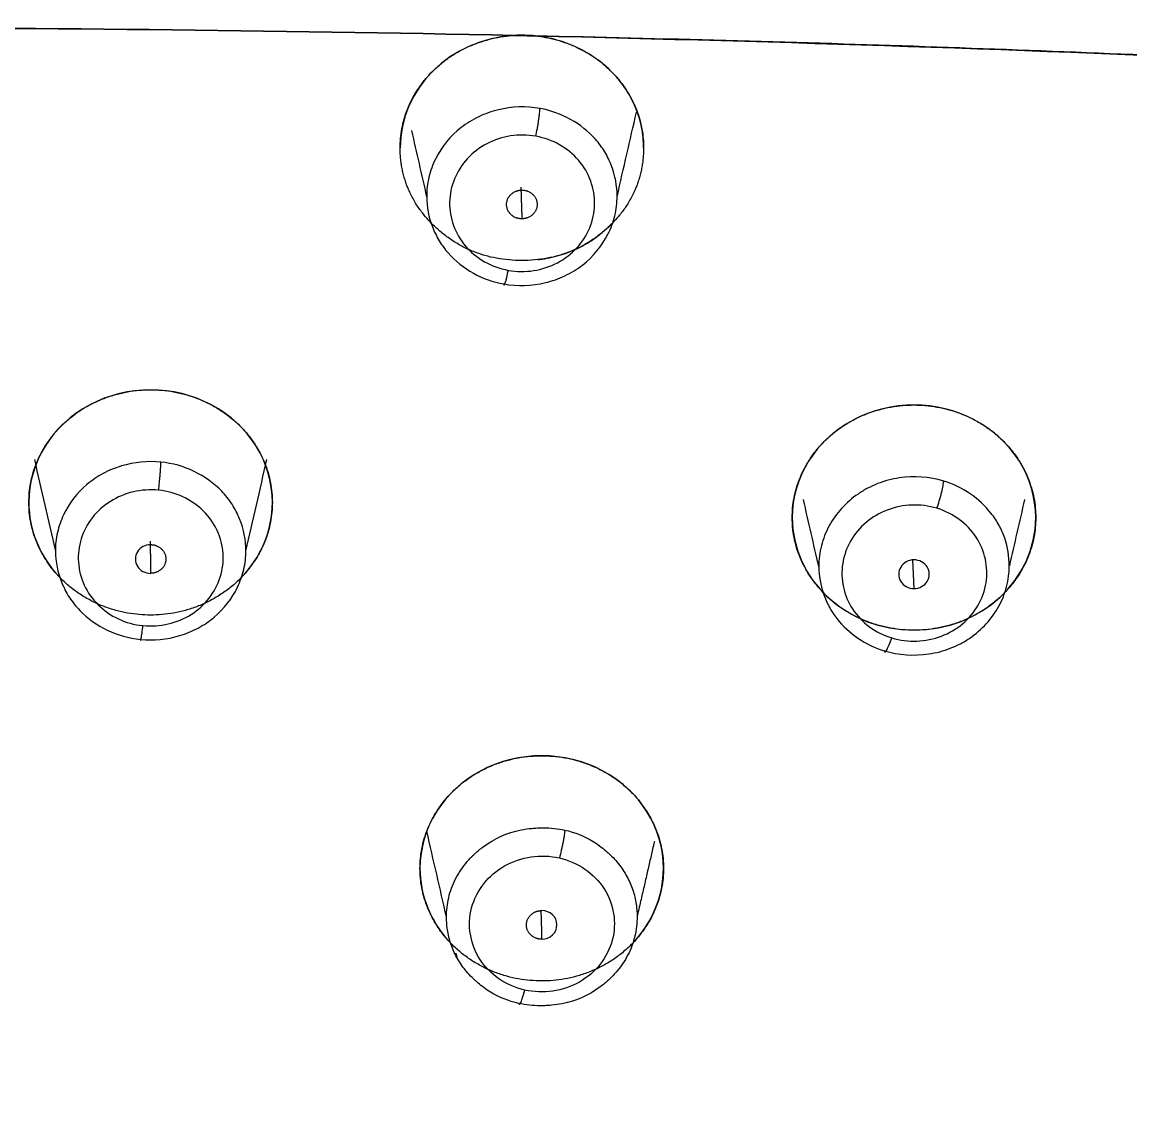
# Model space of a CAD drawing. Header units: millimetres. Extents: x 8883 to 11259, y -10160 to -6800.
# Drawn here: x 9738.43 to 9752.94, y -8339.94 to -8325.71 of the extents above; entities that cross this region are included whole.
import ezdxf

# ---------------------------------------------------------------- set-up
doc = ezdxf.new("R2010")
doc.units = ezdxf.units.MM
doc.layers.add('DIM', color=5, linetype='Continuous', lineweight=13)
doc.styles.add('ARIAL', font='arial.ttf')
doc.dimstyles.get("Standard").update_dxf_attribs({"dimtxt": 15, "dimasz": 15, "dimexe": 0.18, "dimexo": 0.0625, "dimgap": 4, "dimtad": 0, "dimdec": 1, "dimdsep": 46, "dimtxsty": 'ARIAL', "dimcen": 0, "dimclrd": 5, "dimclre": 5, "dimclrt": 5, "dimadec": 0, "dimazin": 0, "dimtfac": 1, "dimtdec": 1, "dimtofl": 0, "dimtmove": 0, "dimatfit": 3, "dimfxl": 1, "dimtolj": 1, "dimtzin": 0, "dimarcsym": 0})

# ---------------------------------------------------------------- blocks, each defined once
blk = doc.blocks.new('*D181')
at = {"layer": 'Defpoints', "color": 0, "transparency": 16777216}
for p in [(9790.112, -8262.466), (9790.112, -8375.129), (9680.114, -8375.98)]:
    blk.add_point(p, dxfattribs=at)
at = {"layer": 'DIM', "color": 5, "lineweight": -2, "transparency": 16777216}
for p, q in [((9680.114, -8375.917), (9680.114, -8262.286)), ((9790.112, -8375.067), (9790.112, -8262.286)), ((9698.114, -8262.466), (9711.106, -8262.466)), ((9772.112, -8262.466), (9759.12, -8262.466))]:
    blk.add_line(p, q, dxfattribs=at)
at = {"layer": 'DIM', "color": 5, "transparency": 16777216}
for points in [[(9698.114, -8259.466), (9698.114, -8265.466), (9680.114, -8262.466)], [(9772.112, -8259.466), (9772.112, -8265.466), (9790.112, -8262.466)]]:
    blk.add_solid(points, dxfattribs=at)
at = {"layer": 'DIM', "color": 5, "transparency": 16777216, "insert": (9735.113, -8262.466), "char_height": 18, "attachment_point": 5, "style": 'ARIAL'}
blk.add_mtext('\\A1;110', dxfattribs=at)
blk = doc.blocks.new('*D185')
at = {"layer": 'Defpoints', "color": 0, "transparency": 16777216}
for p in [(9678.596, -7626.145), (9989.37, -9683.127), (10114.894, -9683.127)]:
    blk.add_point(p, dxfattribs=at)
at = {"layer": 'DIM', "color": 5, "lineweight": -2, "transparency": 16777216}
for p, q in [((9678.658, -7626.145), (10115.074, -7626.145)), ((10114.894, -7644.145), (10114.894, -8614.508)), ((10114.894, -9665.127), (10114.894, -8694.764)), ((9989.433, -9683.127), (10115.074, -9683.127))]:
    blk.add_line(p, q, dxfattribs=at)
at = {"layer": 'DIM', "color": 5, "transparency": 16777216}
for points in [[(10111.894, -7644.145), (10117.894, -7644.145), (10114.894, -7626.145)], [(10111.894, -9665.127), (10117.894, -9665.127), (10114.894, -9683.127)]]:
    blk.add_solid(points, dxfattribs=at)
at = {"layer": 'DIM', "color": 5, "transparency": 16777216, "insert": (10114.894, -8654.636), "char_height": 18, "attachment_point": 5, "rotation": 90, "style": 'ARIAL'}
blk.add_mtext('\\A1;(2280)', dxfattribs=at)

msp = doc.modelspace()

# ---------------------------------------------------------------- linework, layer by layer
at = {"linetype": 'Continuous', "lineweight": 13}
msp.add_line((9750.098, -8332.753), (9750.115, -8333.127), dxfattribs=at)
at = {"linetype": 'Continuous', "lineweight": 18}
for centre, major_axis, ratio, start_param, end_param in [((9744.978, -8327.357), (1.595, 0), 0.924527, 1.632455, 3.141593), ((9744.978, -8327.357), (1.595, 0), 0.924527, 1.462026, 1.632455), ((9740.114, -8332), (1.595, 0), 0.924527, 0, 3.141593), ((9750.115, -8332.199), (1.595, 0), 0.924527, 0, 3.141593), ((9740.114, -8332), (1.595, 0), 0.924527, 3.141593, 3.862195), ((9740.114, -8332), (1.595, 0), 0.924527, 5.545009, 6.283185), ((9750.115, -8332.199), (1.595, 0), 0.924527, 3.141593, 6.283185), ((9740.114, -8332.741), (-0.2, -0.002), 0.938558, 4.700963, 7.842558), ((9750.115, -8332.94), (-0.2, -0.007), 0.938429, 4.67815, 7.819743), ((9750.115, -8332.94), (-0.2, -0.007), 0.938429, 1.536557, 4.67815), ((9745.238, -8336.792), (1.595, 0), 0.924527, 0, 3.141593), ((9745.238, -8336.792), (1.595, 0), 0.924527, 3.141593, 3.847911), ((9745.238, -8336.792), (1.595, 0), 0.924527, 5.548102, 6.283185), ((9745.238, -8337.532), (-0.2, -0.005), 0.937022, 1.547973, 4.689561)]:
    msp.add_ellipse(centre, major_axis=major_axis, ratio=ratio, start_param=start_param, end_param=end_param, dxfattribs=at)
for points, knots in [([(9784.725, -8333.932), (9784.566, -8332.516), (9784.334, -8331.238), (9783.876, -8329.53), (9783.705, -8328.995), (9783.421, -8328.244), (9783.321, -8328.003), (9783.114, -8327.537), (9783.024, -8327.349), (9782.364, -8326.089), (9781.712, -8325.192), (9780.552, -8324.02), (9780.134, -8323.657), (9779.237, -8322.988), (9778.728, -8322.667), (9777.289, -8321.883), (9776.201, -8321.453), (9774.377, -8320.948), (9773.737, -8320.803), (9772.73, -8320.62), (9772.214, -8320.537), (9771.592, -8320.456), (9771.32, -8320.425), (9771.138, -8320.404), (9771.018, -8320.392), (9769.942, -8320.281), (9768.677, -8320.173), (9766.403, -8320.004), (9765.582, -8319.947), (9764.257, -8319.859), (9763.571, -8319.815), (9762.729, -8319.763), (9762.36, -8319.74), (9762.111, -8319.725), (9762.016, -8319.719), (9741.842, -8318.508), (9721.878, -8318.652), (9701.968, -8320.141)], [0, 0, 0, 0, 0.0625, 0.0625, 0.09375, 0.09375, 0.109375, 0.109375, 0.125, 0.125, 0.1875, 0.1875, 0.21875, 0.21875, 0.25, 0.25, 0.3125, 0.3125, 0.34375, 0.34375, 0.359375, 0.367187, 0.371094, 0.371094, 0.375, 0.375, 0.4375, 0.4375, 0.46875, 0.46875, 0.484375, 0.492187, 0.496094, 0.496094, 0.5, 0.5, 1, 1, 1, 1]), ([(9701.968, -8320.141), (9702.073, -8320.134), (9702.286, -8320.118), (9702.609, -8320.094), (9702.939, -8320.07), (9703.275, -8320.045), (9703.618, -8320.021), (9703.968, -8319.996), (9704.325, -8319.971), (9704.688, -8319.946), (9705.058, -8319.921), (9705.435, -8319.896), (9705.819, -8319.87), (9706.209, -8319.845), (9706.607, -8319.819), (9707.01, -8319.794), (9707.421, -8319.768), (9707.838, -8319.742), (9708.263, -8319.716), (9708.693, -8319.691), (9709.131, -8319.665), (9709.575, -8319.64), (9710.027, -8319.614), (9710.485, -8319.589), (9710.949, -8319.564), (9711.421, -8319.539), (9711.899, -8319.514), (9712.384, -8319.489), (9712.875, -8319.465), (9714.289, -8319.396), (9716.46, -8319.299), (9719.228, -8319.196), (9721.512, -8319.123), (9723.312, -8319.074), (9725.382, -8319.025), (9727.832, -8318.979), (9730.768, -8318.944), (9733.543, -8318.928), (9735.976, -8318.928), (9738.118, -8318.938), (9740.022, -8318.955), (9741.761, -8318.978), (9743.34, -8319.004), (9744.762, -8319.031), (9746.195, -8319.063), (9747.762, -8319.103), (9749.461, -8319.152), (9751.287, -8319.213), (9753.113, -8319.28), (9755.061, -8319.361), (9757.13, -8319.456), (9759.057, -8319.554), (9760.663, -8319.642), (9761.83, -8319.71), (9762.764, -8319.767), (9763.417, -8319.808), (9763.966, -8319.843), (9764.403, -8319.871), (9764.832, -8319.9), (9765.191, -8319.923), (9765.541, -8319.946), (9765.923, -8319.971), (9766.315, -8319.997), (9766.699, -8320.023), (9767.017, -8320.045), (9767.269, -8320.062), (9767.455, -8320.075), (9767.656, -8320.09), (9767.9, -8320.108), (9768.218, -8320.131), (9768.56, -8320.158), (9768.925, -8320.187), (9769.293, -8320.218), (9769.634, -8320.248), (9769.918, -8320.274), (9770.141, -8320.295), (9770.355, -8320.316), (9770.639, -8320.345), (9771.129, -8320.399), (9771.721, -8320.474), (9772.283, -8320.557), (9772.696, -8320.625), (9773.033, -8320.685), (9773.369, -8320.75), (9773.702, -8320.818), (9774.032, -8320.891), (9774.29, -8320.952), (9774.498, -8321.003), (9774.674, -8321.048), (9774.908, -8321.111), (9775.254, -8321.208), (9775.622, -8321.319), (9775.965, -8321.432), (9776.229, -8321.523), (9776.499, -8321.622), (9776.817, -8321.744), (9777.18, -8321.895), (9777.646, -8322.103), (9778.154, -8322.354), (9778.645, -8322.627), (9779.067, -8322.884), (9779.477, -8323.156), (9779.925, -8323.483), (9780.276, -8323.771), (9780.528, -8323.996), (9780.678, -8324.135), (9780.836, -8324.287), (9781, -8324.454), (9781.171, -8324.636), (9781.348, -8324.833), (9781.586, -8325.114), (9781.851, -8325.451), (9782.108, -8325.811), (9782.287, -8326.08), (9782.396, -8326.253), (9782.468, -8326.371), (9782.528, -8326.47), (9782.597, -8326.587), (9782.672, -8326.717), (9782.752, -8326.861), (9782.837, -8327.019), (9782.926, -8327.19), (9783.019, -8327.376), (9783.115, -8327.576), (9783.223, -8327.812), (9783.34, -8328.081), (9783.461, -8328.378), (9783.575, -8328.677), (9783.683, -8328.978), (9783.793, -8329.306), (9783.903, -8329.663), (9784.012, -8330.046), (9784.112, -8330.429), (9784.193, -8330.765), (9784.26, -8331.066), (9784.318, -8331.343), (9784.38, -8331.654), (9784.443, -8331.999), (9784.507, -8332.376), (9784.567, -8332.754), (9784.617, -8333.104), (9784.657, -8333.395), (9784.687, -8333.626), (9784.709, -8333.799), (9784.72, -8333.894), (9784.725, -8333.932)], [0, 0, 0, 0, 0.003472, 0.007017, 0.010637, 0.01433, 0.018097, 0.021937, 0.025852, 0.02984, 0.033902, 0.038037, 0.042247, 0.04653, 0.050887, 0.055317, 0.059822, 0.0644, 0.069052, 0.073777, 0.078576, 0.083449, 0.088396, 0.093417, 0.098511, 0.103679, 0.108921, 0.114236, 0.119626, 0.125089, 0.160702, 0.191013, 0.216023, 0.235732, 0.250139, 0.284029, 0.316164, 0.346545, 0.375171, 0.396039, 0.416876, 0.437683, 0.453146, 0.468719, 0.484401, 0.500192, 0.520195, 0.540196, 0.560198, 0.5802, 0.604203, 0.628208, 0.643578, 0.657016, 0.666611, 0.674304, 0.678514, 0.684677, 0.688697, 0.692631, 0.696479, 0.700242, 0.705178, 0.709391, 0.712881, 0.715648, 0.717693, 0.719014, 0.722251, 0.725746, 0.729498, 0.733507, 0.737772, 0.741635, 0.744757, 0.747138, 0.749003, 0.751818, 0.756496, 0.765216, 0.771444, 0.775187, 0.778965, 0.78272, 0.786453, 0.790166, 0.793858, 0.795209, 0.797216, 0.799881, 0.803205, 0.809074, 0.81258, 0.815166, 0.818342, 0.822108, 0.826464, 0.831409, 0.839099, 0.845366, 0.850215, 0.855686, 0.861929, 0.868947, 0.871095, 0.873417, 0.875915, 0.878589, 0.881439, 0.884464, 0.887665, 0.894134, 0.899238, 0.902978, 0.905355, 0.90637, 0.907783, 0.909363, 0.911112, 0.913028, 0.915112, 0.917363, 0.919783, 0.922371, 0.925129, 0.928901, 0.932663, 0.936416, 0.940159, 0.943891, 0.948627, 0.953326, 0.957983, 0.9626, 0.965548, 0.968894, 0.972636, 0.976774, 0.981307, 0.986188, 0.990362, 0.99383, 0.996592, 0.998649, 1, 1, 1, 1]), ([(9746.573, -8327.357), (9746.573, -8327.268), (9746.564, -8327.178), (9746.529, -8327.001), (9746.502, -8326.914), (9746.433, -8326.746), (9746.39, -8326.665), (9746.289, -8326.512), (9746.23, -8326.44), (9746.101, -8326.306), (9746.029, -8326.245), (9745.875, -8326.135), (9745.793, -8326.087), (9745.62, -8326.004), (9745.529, -8325.971), (9745.343, -8325.919), (9745.248, -8325.901), (9745.151, -8325.891)], [0, 0, 0, 0, 0.125, 0.125, 0.25, 0.25, 0.375, 0.375, 0.5, 0.5, 0.625, 0.625, 0.75, 0.75, 0.875, 0.875, 1, 1, 1, 1]), ([(9743.731, -8327.997), (9743.732, -8328.131), (9743.757, -8328.265), (9743.83, -8328.454), (9743.86, -8328.515), (9743.93, -8328.632), (9743.971, -8328.687), (9744.108, -8328.841), (9744.219, -8328.929), (9744.466, -8329.066), (9744.601, -8329.114), (9744.742, -8329.139)], [0, 0, 0, 0, 0.25, 0.25, 0.375, 0.375, 0.5, 0.5, 0.75, 0.75, 1, 1, 1, 1]), ([(9744.742, -8329.139), (9744.921, -8329.172), (9745.108, -8329.165), (9745.375, -8329.101), (9745.504, -8329.056), (9745.623, -8328.991), (9745.7, -8328.944), (9745.737, -8328.919), (9745.912, -8328.782), (9746.027, -8328.643), (9746.145, -8328.41), (9746.176, -8328.329), (9746.216, -8328.162), (9746.226, -8328.077), (9746.226, -8327.991)], [0, 0, 0, 0, 0.25, 0.25, 0.375, 0.4375, 0.4375, 0.5, 0.5, 0.75, 0.75, 0.875, 0.875, 1, 1, 1, 1]), ([(9738.867, -8332.638), (9738.867, -8332.779), (9738.896, -8332.921), (9738.978, -8333.12), (9739.011, -8333.184), (9739.09, -8333.306), (9739.136, -8333.363), (9739.288, -8333.52), (9739.411, -8333.608), (9739.681, -8333.737), (9739.829, -8333.779), (9739.98, -8333.795)], [0, 0, 0, 0, 0.25, 0.25, 0.375, 0.375, 0.5, 0.5, 0.75, 0.75, 1, 1, 1, 1]), ([(9739.98, -8333.795), (9740.153, -8333.812), (9740.33, -8333.794), (9740.579, -8333.719), (9740.66, -8333.686), (9740.811, -8333.605), (9740.882, -8333.557), (9741.077, -8333.393), (9741.181, -8333.258), (9741.288, -8333.035), (9741.33, -8332.918), (9741.358, -8332.757), (9741.363, -8332.675), (9741.363, -8332.635)], [0, 0, 0, 0, 0.25, 0.25, 0.375, 0.375, 0.5, 0.5, 0.75, 0.75, 0.875, 0.9375, 1, 1, 1, 1]), ([(9748.869, -8332.84), (9748.87, -8332.961), (9748.89, -8333.083), (9748.95, -8333.257), (9748.975, -8333.313), (9749.034, -8333.421), (9749.068, -8333.473), (9749.184, -8333.62), (9749.277, -8333.707), (9749.487, -8333.85), (9749.604, -8333.906), (9749.728, -8333.943)], [0, 0, 0, 0, 0.25, 0.25, 0.375, 0.375, 0.5, 0.5, 0.75, 0.75, 1, 1, 1, 1]), ([(9749.728, -8333.943), (9749.914, -8334), (9750.115, -8334.013), (9750.406, -8333.97), (9750.501, -8333.945), (9750.637, -8333.893), (9750.681, -8333.873), (9750.767, -8333.828), (9750.89, -8333.753), (9751.072, -8333.595), (9751.21, -8333.403), (9751.27, -8333.277), (9751.304, -8333.192), (9751.318, -8333.148), (9751.352, -8333.014), (9751.364, -8332.922), (9751.364, -8332.831)], [0, 0, 0, 0, 0.25, 0.25, 0.375, 0.375, 0.4375, 0.4375, 0.5, 0.625, 0.75, 0.8125, 0.8125, 0.875, 0.875, 1, 1, 1, 1]), ([(9739.98, -8333.795), (9739.98, -8333.805), (9739.981, -8333.813), (9739.986, -8333.801), (9739.99, -8333.78), (9739.996, -8333.748), (9740.003, -8333.694), (9740.009, -8333.646), (9740.013, -8333.613)], [0, 0, 0, 0, 0.249812, 0.374874, 0.499935, 0.624997, 0.750059, 1, 1, 1, 1]), ([(9746.714, -8336.439), (9746.71, -8336.459), (9746.692, -8336.535), (9746.661, -8336.67), (9746.62, -8336.847), (9746.578, -8337.033), (9746.533, -8337.226), (9746.503, -8337.358), (9746.488, -8337.425)], [0, 0, 0, 0, 0.059584, 0.23138, 0.411319, 0.599403, 0.79563, 1, 1, 1, 1]), ([(9744.938, -8338.561), (9744.805, -8338.531), (9744.62, -8338.457), (9744.441, -8338.327), (9744.376, -8338.269), (9744.35, -8338.245), (9744.338, -8338.233), (9744.3, -8338.196), (9744.277, -8338.17), (9744.21, -8338.092), (9744.171, -8338.037), (9744.105, -8337.922), (9744.077, -8337.863), (9744.033, -8337.743), (9744.017, -8337.681), (9743.996, -8337.557), (9743.991, -8337.494), (9743.991, -8337.431)], [0, 0, 0, 0, 0.25, 0.375, 0.40625, 0.40625, 0.4375, 0.4375, 0.5, 0.5, 0.625, 0.625, 0.75, 0.75, 0.875, 0.875, 1, 1, 1, 1]), ([(9746.488, -8337.425), (9746.488, -8337.51), (9746.478, -8337.596), (9746.438, -8337.764), (9746.408, -8337.847), (9746.326, -8338.005), (9746.274, -8338.081), (9746.197, -8338.17), (9746.181, -8338.187), (9746.148, -8338.221), (9746.131, -8338.238), (9746.078, -8338.286), (9745.898, -8338.436), (9745.649, -8338.546), (9745.392, -8338.583), (9745.308, -8338.589), (9745.271, -8338.59), (9745.246, -8338.591), (9745.234, -8338.591), (9745.123, -8338.59), (9745.028, -8338.58), (9744.938, -8338.561)], [0, 0, 0, 0, 0.125, 0.125, 0.25, 0.25, 0.375, 0.375, 0.40625, 0.40625, 0.4375, 0.4375, 0.5, 0.75, 0.8125, 0.84375, 0.859375, 0.859375, 0.875, 0.875, 1, 1, 1, 1])]:
    msp.add_open_spline(points, degree=3, knots=knots, dxfattribs=at)
for points, degree in [([(9744.88, -8325.885), (9741.694, -8325.818), (9738.505, -8325.784), (9735.316, -8325.783)], 3), ([(9735.316, -8325.783), (9738.506, -8325.784), (9741.694, -8325.818), (9744.88, -8325.885)], 3), ([(9744.88, -8325.885), (9744.97, -8325.887), (9745.061, -8325.889), (9745.151, -8325.891)], 3), ([(9754.917, -8326.22), (9753.34, -8326.15), (9750.133, -8326.016), (9746.83, -8325.928), (9745.151, -8325.891)], 3), ([(9745.151, -8325.891), (9748.408, -8325.965), (9751.664, -8326.074), (9754.917, -8326.22)], 3), ([(9746.227, -8327.991), (9746.311, -8327.624), (9746.395, -8327.257), (9746.48, -8326.89)], 3), ([(9743.532, -8327.131), (9743.598, -8327.42), (9743.664, -8327.708), (9743.73, -8327.997)], 3), ([(9745.161, -8327.205), (9745.048, -8327.186), (9744.829, -8327.183), (9744.508, -8327.289), (9744.253, -8327.485), (9744.077, -8327.757), (9744.012, -8328.067), (9744.064, -8328.38), (9744.223, -8328.654), (9744.482, -8328.866), (9744.687, -8328.939), (9744.801, -8328.961)], 3), ([(9744.801, -8328.961), (9744.915, -8328.98), (9745.133, -8328.983), (9745.454, -8328.877), (9745.71, -8328.681), (9745.885, -8328.409), (9745.95, -8328.099), (9745.898, -8327.786), (9745.739, -8327.512), (9745.48, -8327.299), (9745.275, -8327.227), (9745.161, -8327.205)], 3), ([(9740.218, -8331.84), (9740.103, -8331.83), (9739.885, -8331.843), (9739.575, -8331.973), (9739.337, -8332.187), (9739.186, -8332.471), (9739.149, -8332.784), (9739.228, -8333.092), (9739.411, -8333.352), (9739.687, -8333.544), (9739.898, -8333.601), (9740.013, -8333.613)], 3), ([(9740.013, -8333.613), (9740.128, -8333.624), (9740.346, -8333.61), (9740.657, -8333.481), (9740.895, -8333.266), (9741.045, -8332.983), (9741.083, -8332.669), (9741.004, -8332.362), (9740.821, -8332.101), (9740.544, -8331.909), (9740.334, -8331.853), (9740.218, -8331.84)], 3), ([(9748.868, -8332.84), (9748.801, -8332.547), (9748.734, -8332.255), (9748.667, -8331.963)], 3), ([(9750.416, -8332.077), (9750.306, -8332.045), (9750.089, -8332.016), (9749.757, -8332.084), (9749.477, -8332.248), (9749.268, -8332.497), (9749.162, -8332.797), (9749.172, -8333.113), (9749.293, -8333.404), (9749.521, -8333.644), (9749.715, -8333.74), (9749.825, -8333.774)], 3), ([(9751.564, -8331.963), (9751.498, -8332.252), (9751.431, -8332.541), (9751.365, -8332.831)], 3), ([(9749.825, -8333.774), (9749.935, -8333.807), (9750.151, -8333.835), (9750.483, -8333.767), (9750.763, -8333.603), (9750.973, -8333.354), (9751.079, -8333.054), (9751.069, -8332.738), (9750.948, -8332.448), (9750.719, -8332.207), (9750.526, -8332.111), (9750.416, -8332.077)], 3), ([(9743.991, -8337.431), (9743.905, -8337.056), (9743.819, -8336.681), (9743.733, -8336.306)], 3), ([(9745.013, -8338.385), (9744.893, -8338.357), (9744.664, -8338.256), (9744.407, -8337.995), (9744.28, -8337.659), (9744.295, -8337.303), (9744.459, -8336.981), (9744.739, -8336.739), (9745.097, -8336.619), (9745.35, -8336.628), (9745.47, -8336.655)], 3), ([(9745.47, -8336.655), (9745.591, -8336.683), (9745.819, -8336.785), (9746.077, -8337.046), (9746.203, -8337.381), (9746.188, -8337.737), (9746.024, -8338.059), (9745.745, -8338.301), (9745.387, -8338.421), (9745.134, -8338.412), (9745.013, -8338.385)], 3), ([(9744.113, -8337.903), (9744.13, -8337.974)], 1), ([(9746.347, -8337.974), (9746.354, -8337.945)], 1)]:
    msp.add_open_spline(points, degree=degree, dxfattribs=at)
for points, weights in [([(9743.383, -8327.357), (9743.383, -8325.971), (9744.88, -8325.885)], [1, 0.728567961603, 1]), ([(9745.151, -8325.891), (9746.573, -8326.035), (9746.573, -8327.357)], [1, 0.744509201264, 1]), ([(9744.978, -8328.286), (9744.895, -8328.287), (9744.778, -8328.177), (9744.778, -8328.021), (9744.895, -8327.911), (9744.978, -8327.91)], [1, 0.923879394585, 0.923879394585, 0.923879394585, 0.923879394585, 1])]:
    msp.add_rational_spline(points, weights, degree=2, dxfattribs=at)
at = {"linetype": 'Continuous', "lineweight": 13}
for points, knots in [([(9745.216, -8326.842), (9745.036, -8326.809), (9744.754, -8326.82), (9744.451, -8326.926), (9744.332, -8326.991), (9744.255, -8327.038), (9744.218, -8327.064), (9744.042, -8327.201), (9743.928, -8327.342), (9743.81, -8327.575), (9743.78, -8327.657), (9743.74, -8327.825), (9743.73, -8327.911), (9743.731, -8327.997)], [0, 0, 0, 0, 0.25, 0.375, 0.4375, 0.4375, 0.5, 0.5, 0.75, 0.75, 0.875, 0.875, 1, 1, 1, 1]), ([(9745.161, -8327.205), (9745.168, -8327.175), (9745.178, -8327.123), (9745.19, -8327.05), (9745.198, -8326.997), (9745.205, -8326.946), (9745.211, -8326.903), (9745.214, -8326.867), (9745.215, -8326.849), (9745.216, -8326.842)], [0, 0, 0, 0, 0.249971, 0.375047, 0.500123, 0.6252, 0.750276, 0.875352, 1, 1, 1, 1]), ([(9746.226, -8327.991), (9746.226, -8327.856), (9746.201, -8327.721), (9746.129, -8327.531), (9746.1, -8327.469), (9746.029, -8327.352), (9745.988, -8327.297), (9745.759, -8327.039), (9745.497, -8326.892), (9745.216, -8326.842)], [0, 0, 0, 0, 0.25, 0.25, 0.375, 0.375, 0.5, 0.5, 1, 1, 1, 1]), ([(9744.742, -8329.139), (9744.742, -8329.145), (9744.743, -8329.153), (9744.747, -8329.155), (9744.753, -8329.146), (9744.761, -8329.126), (9744.77, -8329.094), (9744.784, -8329.041), (9744.794, -8328.992), (9744.801, -8328.961)], [0, 0, 0, 0, 0.124717, 0.249784, 0.37485, 0.499916, 0.624983, 0.750049, 1, 1, 1, 1]), ([(9740.249, -8331.472), (9740.076, -8331.454), (9739.898, -8331.473), (9739.648, -8331.548), (9739.568, -8331.581), (9739.416, -8331.663), (9739.345, -8331.711), (9739.15, -8331.875), (9739.046, -8332.011), (9738.939, -8332.236), (9738.912, -8332.314), (9738.884, -8332.434), (9738.877, -8332.474), (9738.868, -8332.556), (9738.866, -8332.597), (9738.867, -8332.638)], [0, 0, 0, 0, 0.25, 0.25, 0.375, 0.375, 0.5, 0.5, 0.75, 0.75, 0.875, 0.875, 0.9375, 0.9375, 1, 1, 1, 1]), ([(9740.218, -8331.84), (9740.222, -8331.809), (9740.228, -8331.757), (9740.235, -8331.683), (9740.24, -8331.628), (9740.244, -8331.578), (9740.248, -8331.519), (9740.249, -8331.487), (9740.249, -8331.472)], [0, 0, 0, 0, 0.249954, 0.375023, 0.500091, 0.625159, 0.750227, 1, 1, 1, 1]), ([(9741.363, -8332.635), (9741.363, -8332.492), (9741.334, -8332.35), (9741.253, -8332.15), (9741.22, -8332.085), (9741.141, -8331.963), (9741.096, -8331.906), (9740.943, -8331.747), (9740.82, -8331.659), (9740.549, -8331.529), (9740.401, -8331.487), (9740.249, -8331.472)], [0, 0, 0, 0, 0.25, 0.25, 0.375, 0.375, 0.5, 0.5, 0.75, 0.75, 1, 1, 1, 1]), ([(9750.505, -8331.721), (9750.319, -8331.664), (9750.117, -8331.651), (9749.826, -8331.694), (9749.73, -8331.719), (9749.594, -8331.772), (9749.55, -8331.792), (9749.464, -8331.838), (9749.34, -8331.913), (9749.232, -8332.008), (9749.104, -8332.148), (9749.021, -8332.264), (9748.962, -8332.391), (9748.928, -8332.477), (9748.914, -8332.521), (9748.88, -8332.655), (9748.869, -8332.747), (9748.869, -8332.84)], [0, 0, 0, 0, 0.25, 0.25, 0.375, 0.375, 0.4375, 0.4375, 0.5, 0.625, 0.625, 0.75, 0.8125, 0.8125, 0.875, 0.875, 1, 1, 1, 1]), ([(9750.416, -8332.077), (9750.426, -8332.047), (9750.442, -8331.997), (9750.463, -8331.926), (9750.477, -8331.873), (9750.489, -8331.824), (9750.5, -8331.767), (9750.504, -8331.736), (9750.505, -8331.721)], [0, 0, 0, 0, 0.249977, 0.375057, 0.500136, 0.625216, 0.750295, 1, 1, 1, 1]), ([(9751.364, -8332.831), (9751.364, -8332.708), (9751.344, -8332.586), (9751.284, -8332.411), (9751.26, -8332.355), (9751.201, -8332.246), (9751.166, -8332.194), (9751.051, -8332.046), (9750.957, -8331.959), (9750.746, -8331.815), (9750.629, -8331.758), (9750.505, -8331.721)], [0, 0, 0, 0, 0.25, 0.25, 0.375, 0.375, 0.5, 0.5, 0.75, 0.75, 1, 1, 1, 1]), ([(9749.728, -8333.943), (9749.729, -8333.954), (9749.733, -8333.962), (9749.746, -8333.952), (9749.759, -8333.933), (9749.774, -8333.903), (9749.797, -8333.852), (9749.814, -8333.805), (9749.825, -8333.774)], [0, 0, 0, 0, 0.249758, 0.374828, 0.499899, 0.62497, 0.75004, 1, 1, 1, 1]), ([(9743.991, -8337.431), (9743.99, -8337.346), (9744, -8337.26), (9744.039, -8337.092), (9744.069, -8337.009), (9744.15, -8336.851), (9744.202, -8336.775), (9744.278, -8336.686), (9744.302, -8336.66), (9744.328, -8336.634), (9744.345, -8336.617), (9744.353, -8336.609), (9744.397, -8336.568), (9744.578, -8336.418), (9744.827, -8336.306), (9745.084, -8336.269), (9745.169, -8336.263), (9745.206, -8336.262), (9745.23, -8336.261), (9745.243, -8336.261), (9745.355, -8336.261), (9745.45, -8336.271), (9745.54, -8336.29)], [0, 0, 0, 0, 0.125, 0.125, 0.25, 0.25, 0.375, 0.375, 0.40625, 0.421875, 0.421875, 0.4375, 0.4375, 0.5, 0.75, 0.8125, 0.84375, 0.859375, 0.859375, 0.875, 0.875, 1, 1, 1, 1]), ([(9745.54, -8336.292), (9745.539, -8336.308), (9745.536, -8336.339), (9745.527, -8336.397), (9745.518, -8336.447), (9745.507, -8336.501), (9745.491, -8336.574), (9745.478, -8336.625), (9745.47, -8336.655)], [0, 0, 0, 0, 0.249774, 0.374842, 0.49991, 0.624978, 0.750046, 1, 1, 1, 1]), ([(9745.54, -8336.29), (9745.674, -8336.32), (9745.86, -8336.395), (9746.038, -8336.526), (9746.104, -8336.584), (9746.129, -8336.608), (9746.142, -8336.62), (9746.179, -8336.658), (9746.203, -8336.683), (9746.27, -8336.762), (9746.309, -8336.818), (9746.375, -8336.932), (9746.403, -8336.992), (9746.446, -8337.113), (9746.462, -8337.175), (9746.483, -8337.299), (9746.488, -8337.362), (9746.488, -8337.425)], [0, 0, 0, 0, 0.25, 0.375, 0.40625, 0.40625, 0.4375, 0.4375, 0.5, 0.5, 0.625, 0.625, 0.75, 0.75, 0.875, 0.875, 1, 1, 1, 1]), ([(9745.013, -8338.385), (9745.005, -8338.416), (9744.991, -8338.463), (9744.974, -8338.515), (9744.962, -8338.546), (9744.953, -8338.566), (9744.943, -8338.577), (9744.939, -8338.569), (9744.939, -8338.558)], [0, 0, 0, 0, 0.249942, 0.375004, 0.500066, 0.625129, 0.750191, 1, 1, 1, 1])]:
    msp.add_open_spline(points, degree=3, knots=knots, dxfattribs=at)
at = {"linetype": 'Continuous', "lineweight": 18}
for points, weights, knots in [([(9746.573, -8327.357), (9746.573, -8327.968), (9745.639, -8328.832), (9744.317, -8328.832), (9743.383, -8327.968), (9743.383, -8327.357)], [1, 0.923878848494, 0.923877842794, 0.923877842794, 0.923877842794, 1], [0, 0, 0, 0.249999, 0.499999, 0.75, 1, 1, 1]), ([(9744.978, -8327.91), (9745.062, -8327.91), (9745.179, -8328.022), (9745.177, -8328.179), (9745.058, -8328.286), (9744.978, -8328.286)], [0.997014216091, 0.922369618366, 0.922369618366, 0.922369618366, 0.922369618366, 0.993816411747], [0, 0, 0, 0.252567, 0.505134, 0.757701, 1, 1, 1]), ([(9745.191, -8328.82), (9745.737, -8328.758), (9746.207, -8328.303), (9746.27, -8328.224)], [0.922367895585, 0.922367895585, 0.922367895585, 0.924409163229], [0, 0, 0, 0.84072, 1, 1, 1]), ([(9738.519, -8332), (9738.519, -8330.525), (9740.114, -8330.525), (9741.709, -8330.525), (9741.709, -8332)], [1, 0.707106783821, 1, 0.707106783821, 1], [0, 0, 0, 0.5, 0.5, 1, 1, 1]), ([(9748.52, -8332.199), (9748.52, -8330.724), (9750.115, -8330.724), (9751.711, -8330.724), (9751.711, -8332.199)], [1, 0.707107304891, 1, 0.707107304891, 1], [0, 0, 0, 0.5, 0.5, 1, 1, 1]), ([(9741.709, -8332), (9741.709, -8333.475), (9740.114, -8333.475), (9738.519, -8333.475), (9738.519, -8332)], [1, 0.707106782065, 1, 0.707106781187, 1], [0, 0, 0, 0.5, 0.5, 1, 1, 1]), ([(9751.711, -8332.199), (9751.711, -8333.673), (9750.115, -8333.673), (9748.52, -8333.673), (9748.52, -8332.199)], [1, 0.707106955755, 1, 0.707106781187, 1], [0, 0, 0, 0.5, 0.5, 1, 1, 1]), ([(9740.114, -8332.553), (9740.198, -8332.553), (9740.315, -8332.665), (9740.313, -8332.822), (9740.194, -8332.928), (9740.114, -8332.928)], [1, 0.922369618366, 0.922369618366, 0.922369618366, 0.922369618366, 0.993816180599], [0, 0, 0, 0.252567, 0.505134, 0.757701, 1, 1, 1]), ([(9743.643, -8336.792), (9743.643, -8335.317), (9745.238, -8335.317), (9746.834, -8335.317), (9746.834, -8336.792)], [1, 0.707106783337, 1, 0.707106781187, 1], [0, 0, 0, 0.5, 0.5, 1, 1, 1]), ([(9746.834, -8336.792), (9746.834, -8338.266), (9745.238, -8338.266), (9743.643, -8338.266), (9743.643, -8336.792)], [1, 0.707106787639, 1, 0.707106787639, 1], [0, 0, 0, 0.5, 0.5, 1, 1, 1]), ([(9745.238, -8337.72), (9745.156, -8337.72), (9745.039, -8337.611), (9745.039, -8337.455), (9745.156, -8337.345), (9745.238, -8337.345)], [1, 0.923879174387, 0.923879174387, 0.923879174387, 0.923880129384, 1], [0, 0, 0, 0.25, 0.500001, 0.750001, 1, 1, 1])]:
    msp.add_rational_spline(points, weights, degree=2, knots=knots, dxfattribs=at)
at = {"linetype": 'Continuous', "lineweight": 13}
for points, degree in [([(9744.965, -8327.873), (9744.978, -8328.286)], 1), ([(9738.591, -8331.436), (9738.682, -8331.837), (9738.774, -8332.237), (9738.866, -8332.638)], 3), ([(9741.363, -8332.635), (9741.455, -8332.235), (9741.546, -8331.836), (9741.638, -8331.437)], 3), ([(9740.108, -8332.509), (9740.114, -8332.928)], 1), ([(9745.227, -8337.35), (9745.238, -8337.72)], 1)]:
    msp.add_open_spline(points, degree=degree, dxfattribs=at)

# ---------------------------------------------------------------- dimensions: what is measured, and where the dimension line sits
at = {"layer": 'DIM', "color": 3}
dim = msp.add_linear_dim(base=(10114.894, -9683.127), p1=(9678.596, -7626.145), p2=(9989.37, -9683.127), angle=90, text='(2280)', dimstyle='Standard', override={"dimtxt": 18, "dimasz": 18, "dimgap": 5}, dxfattribs=at)
dim.commit()
dim.dimension.update_dxf_attribs({"geometry": '*D185', "text_midpoint": (10114.894, -8654.636)})
dim = msp.add_linear_dim(base=(9790.112, -8262.466), p1=(9680.114, -8375.98), p2=(9790.112, -8375.129), dimstyle='Standard', override={"dimtxt": 18, "dimasz": 18, "dimgap": 5}, dxfattribs=at)
dim.commit()
dim.dimension.update_dxf_attribs({"geometry": '*D181', "text_midpoint": (9735.113, -8262.466)})

doc.saveas('drawing.dxf')
